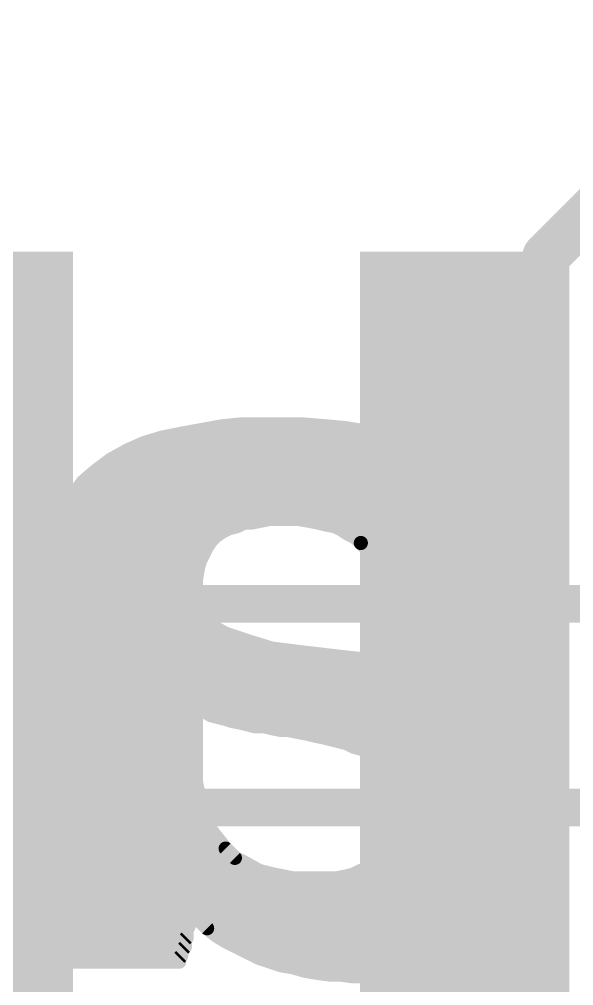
# Model space of a CAD drawing. Extents: x -1 to 106, y -18 to 72.
# Drawn here: x 42.12 to 45.11, y 53.47 to 58.68 of the extents above; entities that cross this region are included whole.
import ezdxf

# ---------------------------------------------------------------- set-up
doc = ezdxf.new("R2010")
doc.units = 0
for name, color, linetype in [('1', 12, 'CONTINUOUS'), ('16', 132, 'CONTINUOUS'), ('21', 41, 'CONTINUOUS'), ('22', 40, 'CONTINUOUS'), ('51', 53, 'CONTINUOUS')]:
    doc.layers.add(name, color=color, linetype=linetype)

# ---------------------------------------------------------------- blocks, each defined once
blk = doc.blocks.new('RECT')
blk.add_solid([(-0.5, -0.5), (0.5, -0.5), (-0.5, 0.5), (0.5, 0.5)])

msp = doc.modelspace()

# ---------------------------------------------------------------- linework, layer by layer
at = {"layer": '1', "const_width": 0.254}
msp.add_lwpolyline([(44.45, 55.3593), (44.45, 51.562)], dxfattribs=at)
at = {"layer": '1', "const_width": 0.127}
msp.add_lwpolyline([(44.5135, 55.3593, 1), (44.3865, 55.3593)], format="xyb", dxfattribs=at)
at = {"layer": '16', "const_width": 0.254}
for points in [[(44.958, 57.404), (46.99, 59.436)], [(44.958, 49.022), (44.958, 57.404)]]:
    msp.add_lwpolyline(points, dxfattribs=at)
at = {"layer": '16', "const_width": 0.127}
for points in [[(45.0215, 57.404, 1), (44.8945, 57.404)], [(44.9131, 57.4489, 1), (45.0029, 57.3591)]]:
    msp.add_lwpolyline(points, format="xyb", dxfattribs=at)
at = {"layer": '21', "const_width": 0.2032}
msp.add_lwpolyline([(69.79, 54.428), (11.49, 54.428)], dxfattribs=at)
at = {"layer": '22', "const_width": 0.0762}
for points in [[(43.099, 56.466), (42.989, 56.446)], [(43.0891, 56.4642), (43.9498, 56.4642)], [(43.209, 56.486), (43.099, 56.466)], [(43.309, 56.496), (43.209, 56.486)], [(43.649, 56.496), (43.309, 56.496)], [(43.769, 56.486), (43.649, 56.496)], [(43.879, 56.476), (43.769, 56.486)], [(43.999, 56.456), (43.879, 56.476)], [(42.889, 56.426), (42.789, 56.396)], [(42.989, 56.446), (42.889, 56.426)], [(44.109, 56.426), (43.999, 56.456)], [(44.219, 56.396), (44.109, 56.426)], [(42.789, 56.396), (42.699, 56.356)], [(42.771, 56.388), (44.235, 56.388)], [(44.319, 56.346), (44.219, 56.396)], [(42.609, 56.306), (42.529, 56.246)], [(42.699, 56.356), (42.609, 56.306)], [(42.6194, 56.3118), (44.3806, 56.3118)], [(44.409, 56.296), (44.319, 56.346)], [(44.499, 56.236), (44.409, 56.296)], [(42.529, 56.246), (42.459, 56.186)], [(42.5169, 56.2356), (44.4996, 56.2356)], [(44.589, 56.176), (44.499, 56.236)], [(42.459, 56.186), (42.399, 56.106)], [(42.4391, 56.1594), (44.6035, 56.1594)], [(44.659, 56.096), (44.589, 56.176)], [(42.399, 56.106), (42.349, 56.026)], [(42.3848, 56.0832), (44.6675, 56.0832)], [(44.719, 56.006), (44.659, 56.096)], [(42.349, 56.026), (42.319, 55.926)], [(42.3433, 56.007), (44.7183, 56.007)], [(44.769, 55.906), (44.719, 56.006)], [(43.249, 55.936), (43.289, 55.946)], [(43.289, 55.946), (43.329, 55.966)], [(43.329, 55.966), (43.369, 55.966)], [(43.369, 55.966), (43.419, 55.976)], [(43.419, 55.976), (43.469, 55.986)], [(43.469, 55.986), (43.619, 55.986)], [(43.619, 55.986), (43.679, 55.976)], [(43.679, 55.976), (43.729, 55.966)], [(43.729, 55.966), (43.769, 55.956)], [(43.769, 55.956), (43.819, 55.946)], [(43.819, 55.946), (43.859, 55.926)], [(42.319, 55.926), (42.289, 55.816)], [(42.3204, 55.9308), (43.2386, 55.9308)], [(43.149, 55.866), (43.179, 55.896)], [(43.179, 55.896), (43.209, 55.916)], [(43.209, 55.916), (43.249, 55.936)], [(43.8494, 55.9308), (44.7566, 55.9308)], [(43.859, 55.926), (43.889, 55.906)], [(43.889, 55.906), (43.929, 55.886)], [(44.809, 55.806), (44.769, 55.906)], [(42.2995, 55.8546), (43.1414, 55.8546)], [(43.109, 55.796), (43.129, 55.836)], [(43.129, 55.836), (43.149, 55.866)], [(43.929, 55.886), (43.959, 55.856)], [(43.959, 55.856), (43.989, 55.826)], [(43.9604, 55.8546), (44.7896, 55.8546)], [(42.289, 55.816), (42.289, 54.126)], [(43.089, 55.756), (43.109, 55.796)], [(43.989, 55.826), (44.009, 55.786)], [(44.009, 55.786), (44.029, 55.746)], [(44.839, 55.686), (44.809, 55.806)], [(42.289, 55.7784), (43.1002, 55.7784)], [(43.079, 55.716), (43.089, 55.756)], [(44.0128, 55.7784), (44.8159, 55.7784)], [(44.029, 55.746), (44.049, 55.706)], [(42.289, 55.7022), (43.0767, 55.7022)], [(43.069, 55.656), (43.079, 55.716)], [(44.049, 55.706), (44.059, 55.656)], [(44.0498, 55.7022), (44.8349, 55.7022)], [(44.859, 55.556), (44.839, 55.686)], [(43.069, 55.596), (43.069, 55.656)], [(44.059, 55.656), (44.079, 55.606)], [(42.289, 55.626), (43.069, 55.626)], [(43.079, 55.496), (43.069, 55.596)], [(44.071, 55.626), (44.8482, 55.626)], [(44.079, 55.606), (44.079, 55.556)], [(42.289, 55.5498), (43.0736, 55.5498)], [(44.079, 55.556), (44.859, 55.556)], [(42.289, 55.4736), (43.0958, 55.4736)], [(43.139, 55.416), (43.079, 55.496)], [(42.289, 55.3974), (43.1725, 55.3974)], [(43.229, 55.366), (43.139, 55.416)], [(42.289, 55.3212), (43.3646, 55.3212)], [(43.349, 55.326), (43.229, 55.366)], [(43.479, 55.286), (43.349, 55.326)], [(43.479, 55.286), (43.389, 54.866)], [(43.389, 54.866), (43.479, 55.286)], [(43.639, 55.266), (43.479, 55.286)], [(43.809, 55.246), (43.639, 55.266)], [(42.289, 55.245), (43.4702, 55.245)], [(43.4702, 55.245), (43.818, 55.245)], [(43.989, 55.226), (43.809, 55.246)], [(43.839, 54.786), (43.989, 55.226)], [(43.989, 55.226), (43.839, 54.786)], [(44.169, 55.196), (43.989, 55.226)], [(42.289, 55.1688), (43.4539, 55.1688)], [(43.4539, 55.1688), (43.9695, 55.1688)], [(43.9695, 55.1688), (44.2846, 55.1688)], [(44.339, 55.156), (44.169, 55.196)], [(44.499, 55.096), (44.339, 55.156)], [(42.289, 55.0926), (43.4376, 55.0926)], [(43.4376, 55.0926), (43.9435, 55.0926)], [(43.9435, 55.0926), (44.5043, 55.0926)], [(44.639, 55.006), (44.499, 55.096)], [(42.289, 55.0164), (43.4212, 55.0164)], [(43.4212, 55.0164), (43.9175, 55.0164)], [(43.9175, 55.0164), (44.6228, 55.0164)], [(44.769, 54.896), (44.639, 55.006)], [(43.069, 54.566), (43.069, 54.986)], [(43.069, 54.986), (43.089, 54.966)], [(43.089, 54.966), (43.119, 54.946)], [(42.289, 54.9402), (43.069, 54.9402)], [(43.119, 54.946), (43.149, 54.926)], [(43.1277, 54.9402), (43.4049, 54.9402)], [(43.149, 54.926), (43.189, 54.916)], [(43.189, 54.916), (43.229, 54.906)], [(43.229, 54.906), (43.259, 54.896)], [(43.4049, 54.9402), (43.8916, 54.9402)], [(43.8916, 54.9402), (44.7168, 54.9402)], [(42.289, 54.864), (43.069, 54.864)], [(43.259, 54.896), (43.309, 54.886)], [(43.309, 54.886), (43.349, 54.876)], [(43.349, 54.876), (43.389, 54.866)], [(43.389, 54.866), (43.439, 54.866)], [(43.439, 54.866), (43.479, 54.856)], [(43.447, 54.864), (43.8656, 54.864)], [(43.479, 54.856), (43.529, 54.846)], [(43.529, 54.846), (43.569, 54.846)], [(43.569, 54.846), (43.619, 54.836)], [(43.8656, 54.864), (44.7896, 54.864)], [(44.859, 54.756), (44.769, 54.896)], [(43.619, 54.836), (43.669, 54.826)], [(43.669, 54.826), (43.709, 54.816)], [(43.709, 54.816), (43.759, 54.806)], [(43.759, 54.806), (43.799, 54.796)], [(43.799, 54.796), (43.839, 54.786)], [(42.289, 54.7878), (43.069, 54.7878)], [(43.8318, 54.7878), (43.8396, 54.7878)], [(43.839, 54.786), (43.879, 54.776)], [(43.8396, 54.7878), (44.8386, 54.7878)], [(43.879, 54.776), (43.919, 54.756)], [(43.919, 54.756), (43.959, 54.746)], [(43.959, 54.746), (43.999, 54.726)], [(44.919, 54.586), (44.859, 54.756)], [(42.289, 54.7116), (43.069, 54.7116)], [(43.999, 54.726), (44.029, 54.706)], [(44.0206, 54.7116), (44.8747, 54.7116)], [(44.029, 54.706), (44.059, 54.676)], [(44.059, 54.676), (44.089, 54.646)], [(44.089, 54.646), (44.109, 54.616)], [(42.289, 54.6354), (43.069, 54.6354)], [(44.0961, 54.6354), (44.9016, 54.6354)], [(44.109, 54.616), (44.129, 54.586)], [(44.129, 54.586), (44.149, 54.546)], [(44.949, 54.366), (44.919, 54.586)], [(42.289, 54.5592), (43.0704, 54.5592)], [(43.079, 54.516), (43.069, 54.566)], [(44.1424, 54.5592), (44.9227, 54.5592)], [(44.149, 54.546), (44.159, 54.506)], [(42.289, 54.483), (43.0856, 54.483)], [(43.089, 54.466), (43.079, 54.516)], [(44.159, 54.506), (44.169, 54.456)], [(44.1636, 54.483), (44.933, 54.483)], [(43.099, 54.416), (43.089, 54.466)], [(44.169, 54.456), (44.169, 54.356)], [(42.289, 54.4068), (43.1036, 54.4068)], [(43.129, 54.356), (43.099, 54.416)], [(44.169, 54.4068), (44.9434, 54.4068)], [(42.289, 54.3306), (43.1392, 54.3306)], [(43.149, 54.306), (43.129, 54.356)], [(44.169, 54.356), (44.159, 54.306)], [(44.1639, 54.3306), (44.9458, 54.3306)], [(44.939, 54.256), (44.949, 54.366)], [(43.189, 54.256), (43.149, 54.306)], [(44.159, 54.306), (44.149, 54.266)], [(42.289, 54.2544), (43.1903, 54.2544)], [(43.229, 54.206), (43.189, 54.256)], [(44.129, 54.226), (44.109, 54.196)], [(44.149, 54.266), (44.129, 54.226)], [(44.1432, 54.2544), (44.9388, 54.2544)], [(44.929, 54.166), (44.939, 54.256)], [(42.289, 54.1782), (43.2568, 54.1782)], [(43.279, 54.156), (43.229, 54.206)], [(44.109, 54.196), (44.089, 54.166)], [(44.0971, 54.1782), (44.9304, 54.1782)], [(42.289, 54.126), (42.279, 54.076)], [(43.339, 54.126), (43.279, 54.156)], [(43.409, 54.086), (43.339, 54.126)], [(44.029, 54.116), (43.989, 54.096)], [(44.059, 54.136), (44.029, 54.116)], [(44.089, 54.166), (44.059, 54.136)], [(44.899, 54.066), (44.929, 54.166)], [(42.279, 54.076), (42.279, 53.946)], [(42.2842, 54.102), (43.381, 54.102)], [(43.489, 54.066), (43.409, 54.086)], [(43.589, 54.046), (43.489, 54.066)], [(43.919, 54.066), (43.879, 54.056)], [(43.959, 54.086), (43.919, 54.066)], [(43.989, 54.096), (43.959, 54.086)], [(44.001, 54.102), (44.9098, 54.102)], [(44.869, 53.986), (44.899, 54.066)], [(42.279, 54.0258), (44.8839, 54.0258)], [(43.829, 54.046), (43.589, 54.046)], [(43.879, 54.056), (43.829, 54.046)], [(44.829, 53.906), (44.869, 53.986)], [(42.279, 53.946), (42.269, 53.896)], [(42.279, 53.9496), (44.8508, 53.9496)], [(44.779, 53.846), (44.829, 53.906)], [(42.269, 53.856), (42.259, 53.816)], [(42.269, 53.896), (42.269, 53.856)], [(42.269, 53.8734), (44.8018, 53.8734)], [(43.029, 53.786), (43.029, 53.866)], [(43.029, 53.866), (43.079, 53.826)], [(42.259, 53.816), (42.249, 53.776)], [(43.079, 53.826), (43.129, 53.776)], [(44.729, 53.776), (44.779, 53.846)], [(42.249, 53.776), (42.239, 53.736)], [(42.2543, 53.7972), (43.029, 53.7972)], [(43.019, 53.766), (43.029, 53.786)], [(43.019, 53.726), (43.019, 53.766)], [(43.1078, 53.7972), (44.7441, 53.7972)], [(43.129, 53.776), (43.179, 53.736)], [(44.669, 53.726), (44.729, 53.776)], [(42.239, 53.706), (42.229, 53.676)], [(42.239, 53.736), (42.239, 53.706)], [(42.239, 53.721), (43.014, 53.721)], [(43.009, 53.716), (43.019, 53.726)], [(43.009, 53.676), (43.009, 53.716)], [(43.179, 53.736), (43.229, 53.706)], [(43.204, 53.721), (44.662, 53.721)], [(43.229, 53.706), (43.289, 53.676)], [(44.599, 53.676), (44.669, 53.726)], [(42.209, 53.646), (42.199, 53.616)], [(42.2086, 53.6448), (42.989, 53.6448)], [(42.229, 53.676), (42.209, 53.646)], [(42.989, 53.646), (42.999, 53.666)], [(42.989, 53.626), (42.989, 53.646)], [(42.999, 53.666), (43.009, 53.676)], [(43.289, 53.676), (43.349, 53.646)], [(43.349, 53.646), (43.409, 53.616)], [(43.3514, 53.6448), (44.5444, 53.6448)], [(44.529, 53.636), (44.599, 53.676)], [(42.199, 53.616), (42.189, 53.596)], [(42.189, 53.596), (42.979, 53.596)], [(42.979, 53.616), (42.989, 53.626)], [(42.979, 53.596), (42.979, 53.616)], [(43.409, 53.616), (43.469, 53.596)], [(43.469, 53.596), (43.529, 53.576)], [(44.359, 53.566), (44.449, 53.596)], [(44.449, 53.596), (44.529, 53.636)], [(43.529, 53.576), (43.589, 53.566)], [(43.5734, 53.5686), (44.3668, 53.5686)], [(43.589, 53.566), (43.659, 53.546)], [(43.659, 53.546), (43.719, 53.536)], [(44.179, 53.526), (44.269, 53.546)], [(44.269, 53.546), (44.359, 53.566)], [(43.719, 53.536), (43.789, 53.526)], [(43.789, 53.526), (43.849, 53.526)], [(43.849, 53.526), (43.919, 53.516)], [(43.919, 53.516), (44.079, 53.516)], [(44.079, 53.516), (44.179, 53.526)]]:
    msp.add_lwpolyline(points, dxfattribs=at)
at = {"layer": '22', "const_width": 0.0381}
for points in [[(43.0891, 56.4833, 1), (43.0891, 56.4452)], [(43.0956, 56.4847, 1), (43.1024, 56.4473)], [(43.1024, 56.4473, 1), (43.0956, 56.4847)], [(43.2071, 56.505, 1), (43.2109, 56.467)], [(43.2124, 56.4673, 1), (43.2056, 56.5047)], [(43.309, 56.5151, 1), (43.309, 56.477)], [(43.3109, 56.477, 1), (43.3071, 56.515)], [(43.6506, 56.515, 1), (43.6474, 56.477)], [(43.649, 56.477, 1), (43.649, 56.5151)], [(43.7707, 56.505, 1), (43.7673, 56.467)], [(43.7674, 56.467, 1), (43.7706, 56.505)], [(43.8821, 56.4948, 1), (43.8759, 56.4572)], [(43.8773, 56.457, 1), (43.8807, 56.495)], [(43.9498, 56.4452, 1), (43.9498, 56.4833)], [(42.8853, 56.4447, 1), (42.8927, 56.4073)], [(42.8945, 56.4078, 1), (42.8835, 56.4442)], [(42.9856, 56.4647, 1), (42.9924, 56.4273)], [(42.9927, 56.4273, 1), (42.9853, 56.4647)], [(44.004, 56.4744, 1), (43.994, 56.4376)], [(43.9959, 56.4372, 1), (44.0021, 56.4748)], [(44.114, 56.4444, 1), (44.104, 56.4076)], [(44.104, 56.4076, 1), (44.114, 56.4444)], [(42.771, 56.4071, 1), (42.771, 56.369)], [(42.7835, 56.4142, 1), (42.7945, 56.3778)], [(42.7967, 56.3786, 1), (42.7813, 56.4134)], [(44.2275, 56.413, 1), (44.2105, 56.379)], [(44.214, 56.3776, 1), (44.224, 56.4144)], [(44.235, 56.369, 1), (44.235, 56.4071)], [(42.6204, 56.2908, 1), (42.5976, 56.3212)], [(42.6194, 56.3309, 1), (42.6194, 56.2928)], [(42.6913, 56.3734, 1), (42.7067, 56.3386)], [(42.7083, 56.3393, 1), (42.6897, 56.3727)], [(44.3283, 56.3627, 1), (44.3097, 56.3293)], [(44.3105, 56.329, 1), (44.3275, 56.363)], [(44.3806, 56.2928, 1), (44.3806, 56.3309)], [(42.5997, 56.3227, 1), (42.6183, 56.2893)], [(44.4196, 56.3119, 1), (44.3984, 56.2801)], [(44.3997, 56.2793, 1), (44.4183, 56.3127)], [(42.5169, 56.2547, 1), (42.5169, 56.2166)], [(42.5176, 56.2612, 1), (42.5404, 56.2308)], [(42.5414, 56.2315, 1), (42.5166, 56.2605)], [(44.5096, 56.2519, 1), (44.4884, 56.2201)], [(44.4884, 56.2201, 1), (44.5096, 56.2519)], [(44.4996, 56.2166, 1), (44.4996, 56.2547)], [(42.4391, 56.1785, 1), (42.4391, 56.1404)], [(42.4466, 56.2005, 1), (42.4714, 56.1715)], [(42.4742, 56.1746, 1), (42.4438, 56.1974)], [(44.6033, 56.1885, 1), (44.5747, 56.1635)], [(44.5784, 56.1601, 1), (44.5996, 56.1919)], [(44.6035, 56.1404, 1), (44.6035, 56.1785)], [(42.3838, 56.1174, 1), (42.4142, 56.0946)], [(42.4152, 56.0959, 1), (42.3828, 56.1161)], [(42.3848, 56.1023, 1), (42.3848, 56.0642)], [(44.6749, 56.1066, 1), (44.6431, 56.0854)], [(44.6447, 56.0835, 1), (44.6733, 56.1085)], [(44.6675, 56.0642, 1), (44.6675, 56.1023)], [(42.3433, 56.0261, 1), (42.3433, 55.988)], [(42.3328, 56.0361, 1), (42.3652, 56.0159)], [(42.3672, 56.0205, 1), (42.3308, 56.0315)], [(44.736, 56.0145, 1), (44.702, 55.9975)], [(44.7031, 55.9954, 1), (44.7349, 56.0166)], [(44.7183, 55.988, 1), (44.7183, 56.0261)], [(43.2805, 55.963, 1), (43.2975, 55.929)], [(43.2936, 55.9275, 1), (43.2844, 55.9645)], [(43.329, 55.9851, 1), (43.329, 55.947)], [(43.3375, 55.949, 1), (43.3205, 55.983)], [(43.3653, 55.9847, 1), (43.3727, 55.9473)], [(43.369, 55.947, 1), (43.369, 55.9851)], [(43.4153, 55.9947, 1), (43.4227, 55.9573)], [(43.4227, 55.9573, 1), (43.4153, 55.9947)], [(43.469, 56.0051, 1), (43.469, 55.967)], [(43.4727, 55.9673, 1), (43.4653, 56.0047)], [(43.6221, 56.0048, 1), (43.6159, 55.9672)], [(43.619, 55.967, 1), (43.619, 56.0051)], [(43.6827, 55.9947, 1), (43.6753, 55.9573)], [(43.6759, 55.9572, 1), (43.6821, 55.9948)], [(43.7336, 55.9845, 1), (43.7244, 55.9475)], [(43.7253, 55.9473, 1), (43.7327, 55.9847)], [(43.7727, 55.9747, 1), (43.7653, 55.9373)], [(43.7644, 55.9375, 1), (43.7736, 55.9745)], [(43.8275, 55.963, 1), (43.8105, 55.929)], [(43.8153, 55.9273, 1), (43.8227, 55.9647)], [(42.3008, 55.9315, 1), (42.3372, 55.9205)], [(42.3374, 55.921, 1), (42.3006, 55.931)], [(42.3204, 55.9499, 1), (42.3204, 55.9118)], [(43.1684, 55.9119, 1), (43.1896, 55.8801)], [(43.1925, 55.8825, 1), (43.1655, 55.9095)], [(43.2005, 55.933, 1), (43.2175, 55.899)], [(43.2196, 55.9001, 1), (43.1984, 55.9319)], [(43.2444, 55.9545, 1), (43.2536, 55.9175)], [(43.2386, 55.9118, 1), (43.2386, 55.9499)], [(43.2575, 55.919, 1), (43.2405, 55.953)], [(43.8494, 55.9499, 1), (43.8494, 55.9118)], [(43.8696, 55.9419, 1), (43.8484, 55.9101)], [(43.8505, 55.909, 1), (43.8675, 55.943)], [(43.8975, 55.923, 1), (43.8805, 55.889)], [(43.8784, 55.8901, 1), (43.8996, 55.9219)], [(44.7867, 55.9131, 1), (44.7513, 55.8989)], [(44.752, 55.8975, 1), (44.786, 55.9145)], [(44.7566, 55.9118, 1), (44.7566, 55.9499)], [(42.2995, 55.8737, 1), (42.2995, 55.8356)], [(43.146, 55.8275, 1), (43.112, 55.8445)], [(43.1355, 55.8795, 1), (43.1625, 55.8525)], [(43.1649, 55.8554, 1), (43.1331, 55.8766)], [(43.1414, 55.8356, 1), (43.1414, 55.8737)], [(43.9425, 55.8995, 1), (43.9155, 55.8725)], [(43.9205, 55.869, 1), (43.9375, 55.903)], [(43.9725, 55.8695, 1), (43.9455, 55.8425)], [(43.9604, 55.8737, 1), (43.9604, 55.8356)], [(43.9455, 55.8425, 1), (43.9725, 55.8695)], [(44.7896, 55.8356, 1), (44.7896, 55.8737)], [(42.2706, 55.821, 1), (42.3074, 55.811)], [(42.3081, 55.816, 1), (42.27, 55.816)], [(43.092, 55.8045, 1), (43.126, 55.7875)], [(43.126, 55.7875, 1), (43.092, 55.8045)], [(43.1131, 55.8466, 1), (43.1449, 55.8254)], [(44.006, 55.8345, 1), (43.972, 55.8175)], [(43.9755, 55.8125, 1), (44.0025, 55.8395)], [(44.026, 55.7945, 1), (43.992, 55.7775)], [(44.8275, 55.8106, 1), (44.7905, 55.8014)], [(44.7913, 55.7989, 1), (44.8267, 55.8131)], [(42.289, 55.7975, 1), (42.289, 55.7594)], [(43.072, 55.7645, 1), (43.106, 55.7475)], [(43.1075, 55.7514, 1), (43.0705, 55.7606)], [(43.1002, 55.7594, 1), (43.1002, 55.7975)], [(43.992, 55.7775, 1), (44.026, 55.7945)], [(44.0128, 55.7975, 1), (44.0128, 55.7594)], [(44.046, 55.7545, 1), (44.012, 55.7375)], [(44.012, 55.7375, 1), (44.046, 55.7545)], [(44.8159, 55.7594, 1), (44.8159, 55.7975)], [(42.289, 55.7213, 1), (42.289, 55.6832)], [(43.0605, 55.7206, 1), (43.0975, 55.7114)], [(43.0978, 55.7129, 1), (43.0602, 55.7191)], [(43.0767, 55.6832, 1), (43.0767, 55.7213)], [(44.0677, 55.7097, 1), (44.0303, 55.7023)], [(44.0498, 55.7213, 1), (44.0498, 55.6832)], [(44.032, 55.6975, 1), (44.066, 55.7145)], [(44.8578, 55.6889, 1), (44.8202, 55.6831)], [(44.8349, 55.6832, 1), (44.8349, 55.7213)], [(43.0881, 55.656, 1), (43.05, 55.656)], [(43.0502, 55.6591, 1), (43.0878, 55.6529)], [(44.0767, 55.6631, 1), (44.0413, 55.6489)], [(44.0403, 55.6523, 1), (44.0777, 55.6597)], [(44.8205, 55.6814, 1), (44.8575, 55.6906)], [(42.289, 55.6451, 1), (42.289, 55.607)], [(43.088, 55.5979, 1), (43.05, 55.5941)], [(43.05, 55.596, 1), (43.0881, 55.596)], [(43.069, 55.607, 1), (43.069, 55.6451)], [(44.071, 55.6451, 1), (44.071, 55.607)], [(44.0981, 55.606, 1), (44.06, 55.606)], [(44.0613, 55.5989, 1), (44.0967, 55.6131)], [(44.8482, 55.607, 1), (44.8482, 55.6451)], [(42.289, 55.5689, 1), (42.289, 55.5308)], [(43.0736, 55.5308, 1), (43.0736, 55.5689)], [(44.079, 55.5751, 1), (44.079, 55.537)], [(44.06, 55.556, 1), (44.0981, 55.556)], [(44.8402, 55.5531, 1), (44.8778, 55.5589)], [(44.859, 55.537, 1), (44.859, 55.5751)], [(42.289, 55.4927, 1), (42.289, 55.4546)], [(43.0942, 55.5074, 1), (43.0638, 55.4846)], [(43.06, 55.4941, 1), (43.098, 55.4979)], [(43.0958, 55.4546, 1), (43.0958, 55.4927)], [(42.289, 55.4165, 1), (42.289, 55.3784)], [(43.1483, 55.4327, 1), (43.1297, 55.3993)], [(43.1238, 55.4046, 1), (43.1542, 55.4274)], [(43.1725, 55.3784, 1), (43.1725, 55.4165)], [(42.289, 55.3403, 1), (42.289, 55.3022)], [(43.235, 55.3841, 1), (43.223, 55.3479)], [(43.2197, 55.3493, 1), (43.2383, 55.3827)], [(43.3546, 55.3442, 1), (43.3434, 55.3078)], [(43.343, 55.3079, 1), (43.355, 55.3441)], [(43.3646, 55.3022, 1), (43.3646, 55.3403)], [(43.4814, 55.3049, 1), (43.4766, 55.2671)], [(43.4976, 55.282, 1), (43.4604, 55.29)], [(43.4976, 55.282, 1), (43.4604, 55.29)], [(43.4734, 55.2678, 1), (43.4846, 55.3042)], [(43.6412, 55.2849, 1), (43.6368, 55.2471)], [(43.6366, 55.2471, 1), (43.6414, 55.2849)], [(42.289, 55.2641, 1), (42.289, 55.226)], [(43.4702, 55.2641, 1), (43.4702, 55.226)], [(43.4702, 55.226, 1), (43.4702, 55.2641)], [(43.8111, 55.2649, 1), (43.8069, 55.2271)], [(43.8068, 55.2271, 1), (43.8112, 55.2649)], [(43.818, 55.226, 1), (43.818, 55.2641)], [(43.9921, 55.2448, 1), (43.9859, 55.2072)], [(44.007, 55.2199, 1), (43.971, 55.2321)], [(44.007, 55.2199, 1), (43.971, 55.2321)], [(43.9869, 55.2071, 1), (43.9911, 55.2449)], [(42.289, 55.1879, 1), (42.289, 55.1498)], [(43.4539, 55.1879, 1), (43.4539, 55.1498)], [(43.4539, 55.1498, 1), (43.4539, 55.1879)], [(43.9695, 55.1879, 1), (43.9695, 55.1498)], [(43.9695, 55.1498, 1), (43.9695, 55.1879)], [(44.1734, 55.2145, 1), (44.1646, 55.1775)], [(44.1659, 55.1772, 1), (44.1721, 55.2148)], [(44.2846, 55.1498, 1), (44.2846, 55.1879)], [(44.3457, 55.1738, 1), (44.3323, 55.1382)], [(44.3346, 55.1375, 1), (44.3434, 55.1745)], [(42.289, 55.1117, 1), (42.289, 55.0736)], [(43.4376, 55.1117, 1), (43.4376, 55.0736)], [(43.4376, 55.0736, 1), (43.4376, 55.1117)], [(43.9435, 55.1117, 1), (43.9435, 55.0736)], [(43.9435, 55.0736, 1), (43.9435, 55.1117)], [(44.5093, 55.112, 1), (44.4887, 55.08)], [(44.4923, 55.0782, 1), (44.5057, 55.1138)], [(44.5043, 55.0736, 1), (44.5043, 55.1117)], [(42.289, 55.0355, 1), (42.289, 54.9974)], [(43.4212, 55.0355, 1), (43.4212, 54.9974)], [(43.4212, 54.9974, 1), (43.4212, 55.0355)], [(43.9175, 55.0355, 1), (43.9175, 54.9974)], [(43.9175, 54.9974, 1), (43.9175, 55.0355)], [(44.6513, 55.0205, 1), (44.6267, 54.9915)], [(44.6228, 54.9974, 1), (44.6228, 55.0355)], [(44.6287, 54.99, 1), (44.6493, 55.022)], [(43.0881, 54.986, 1), (43.05, 54.986)], [(43.0825, 54.9995, 1), (43.0555, 54.9725)], [(43.0996, 54.9819, 1), (43.0784, 54.9501)], [(43.0755, 54.9525, 1), (43.1025, 54.9795)], [(42.289, 54.9593, 1), (42.289, 54.9212)], [(43.069, 54.9212, 1), (43.069, 54.9593)], [(43.1296, 54.9619, 1), (43.1084, 54.9301)], [(43.1084, 54.9301, 1), (43.1296, 54.9619)], [(43.1277, 54.9593, 1), (43.1277, 54.9212)], [(43.1536, 54.9445, 1), (43.1444, 54.9075)], [(43.1384, 54.9101, 1), (43.1596, 54.9419)], [(43.1936, 54.9345, 1), (43.1844, 54.8975)], [(43.1844, 54.8975, 1), (43.1936, 54.9345)], [(43.235, 54.9241, 1), (43.223, 54.8879)], [(43.2244, 54.8875, 1), (43.2336, 54.9245)], [(43.4049, 54.9593, 1), (43.4049, 54.9212)], [(43.4049, 54.9212, 1), (43.4049, 54.9593)], [(43.8916, 54.9593, 1), (43.8916, 54.9212)], [(43.8916, 54.9212, 1), (43.8916, 54.9593)], [(44.7168, 54.9212, 1), (44.7168, 54.9593)], [(42.289, 54.8831, 1), (42.289, 54.845)], [(43.069, 54.845, 1), (43.069, 54.8831)], [(43.2627, 54.9147, 1), (43.2553, 54.8773)], [(43.253, 54.8779, 1), (43.265, 54.9141)], [(43.3136, 54.9045, 1), (43.3044, 54.8675)], [(43.3053, 54.8673, 1), (43.3127, 54.9047)], [(43.3536, 54.8945, 1), (43.3444, 54.8575)], [(43.3444, 54.8575, 1), (43.3536, 54.8945)], [(43.389, 54.885, 1), (43.389, 54.8469)], [(43.3704, 54.87, 1), (43.4076, 54.862)], [(43.3704, 54.87, 1), (43.4076, 54.862)], [(43.3844, 54.8475, 1), (43.3936, 54.8845)], [(43.4436, 54.8845, 1), (43.4344, 54.8475)], [(43.447, 54.8831, 1), (43.447, 54.845)], [(43.439, 54.8469, 1), (43.439, 54.885)], [(43.4827, 54.8747, 1), (43.4753, 54.8373)], [(43.4744, 54.8375, 1), (43.4836, 54.8745)], [(43.529, 54.8651, 1), (43.529, 54.827)], [(43.5253, 54.8273, 1), (43.5327, 54.8647)], [(43.5727, 54.8647, 1), (43.5653, 54.8273)], [(43.569, 54.827, 1), (43.569, 54.8651)], [(43.8656, 54.8831, 1), (43.8656, 54.845)], [(43.8656, 54.845, 1), (43.8656, 54.8831)], [(44.785, 54.9063, 1), (44.753, 54.8857)], [(44.7567, 54.8815, 1), (44.7813, 54.9105)], [(44.7896, 54.845, 1), (44.7896, 54.8831)], [(43.6227, 54.8547, 1), (43.6153, 54.8173)], [(43.6153, 54.8173, 1), (43.6227, 54.8547)], [(43.6736, 54.8445, 1), (43.6644, 54.8075)], [(43.6653, 54.8073, 1), (43.6727, 54.8447)], [(43.7127, 54.8347, 1), (43.7053, 54.7973)], [(43.7044, 54.7975, 1), (43.7136, 54.8345)], [(43.7636, 54.8245, 1), (43.7544, 54.7875)], [(43.7553, 54.7873, 1), (43.7627, 54.8247)], [(43.8036, 54.8145, 1), (43.7944, 54.7775)], [(43.7944, 54.7775, 1), (43.8036, 54.8145)], [(42.289, 54.8069, 1), (42.289, 54.7688)], [(43.069, 54.7688, 1), (43.069, 54.8069)], [(43.8318, 54.8069, 1), (43.8318, 54.7688)], [(43.8436, 54.8045, 1), (43.8344, 54.7675)], [(43.821, 54.7921, 1), (43.857, 54.7799)], [(43.821, 54.7921, 1), (43.857, 54.7799)], [(43.8396, 54.8069, 1), (43.8396, 54.7688)], [(43.8344, 54.7675, 1), (43.8436, 54.8045)], [(43.8396, 54.7688, 1), (43.8396, 54.8069)], [(43.8875, 54.793, 1), (43.8705, 54.759)], [(43.8744, 54.7575, 1), (43.8836, 54.7945)], [(43.9236, 54.7745, 1), (43.9144, 54.7375)], [(43.9105, 54.739, 1), (43.9275, 54.773)], [(43.9675, 54.763, 1), (43.9505, 54.729)], [(43.9544, 54.7275, 1), (43.9636, 54.7645)], [(44.8386, 54.7688, 1), (44.8386, 54.8069)], [(44.877, 54.7623, 1), (44.841, 54.7497)], [(44.843, 54.7457, 1), (44.875, 54.7663)], [(42.289, 54.7307, 1), (42.289, 54.6926)], [(43.069, 54.6926, 1), (43.069, 54.7307)], [(44.0096, 54.7419, 1), (43.9884, 54.7101)], [(43.9905, 54.709, 1), (44.0075, 54.743)], [(44.0206, 54.7307, 1), (44.0206, 54.6926)], [(44.0425, 54.7195, 1), (44.0155, 54.6925)], [(44.0184, 54.6901, 1), (44.0396, 54.7219)], [(44.8747, 54.6926, 1), (44.8747, 54.7307)], [(44.0725, 54.6895, 1), (44.0455, 54.6625)], [(44.0455, 54.6625, 1), (44.0725, 54.6895)], [(44.1049, 54.6566, 1), (44.0731, 54.6354)], [(44.0755, 54.6325, 1), (44.1025, 54.6595)], [(42.289, 54.6545, 1), (42.289, 54.6164)], [(43.069, 54.6164, 1), (43.069, 54.6545)], [(44.0961, 54.6545, 1), (44.0961, 54.6164)], [(44.1249, 54.6266, 1), (44.0931, 54.6054)], [(44.0931, 54.6054, 1), (44.1249, 54.6266)], [(44.146, 54.5945, 1), (44.112, 54.5775)], [(44.9379, 54.5886, 1), (44.9001, 54.5834)], [(44.9016, 54.6164, 1), (44.9016, 54.6545)], [(42.289, 54.5783, 1), (42.289, 54.5402)], [(43.0877, 54.5697, 1), (43.0503, 54.5623)], [(43.05, 54.566, 1), (43.0881, 54.566)], [(43.0704, 54.5402, 1), (43.0704, 54.5783)], [(44.1131, 54.5754, 1), (44.1449, 54.5966)], [(44.1424, 54.5783, 1), (44.1424, 54.5402)], [(44.1675, 54.5506, 1), (44.1305, 54.5414)], [(44.132, 54.5375, 1), (44.166, 54.5545)], [(44.901, 54.5797, 1), (44.937, 54.5923)], [(44.9227, 54.5402, 1), (44.9227, 54.5783)], [(42.289, 54.5021, 1), (42.289, 54.464)], [(43.0977, 54.5197, 1), (43.0603, 54.5123)], [(43.0603, 54.5123, 1), (43.0977, 54.5197)], [(43.0856, 54.464, 1), (43.0856, 54.5021)], [(44.1777, 54.5097, 1), (44.1403, 54.5023)], [(44.1405, 54.5014, 1), (44.1775, 54.5106)], [(44.1636, 54.5021, 1), (44.1636, 54.464)], [(44.933, 54.464, 1), (44.933, 54.5021)], [(43.1077, 54.4697, 1), (43.0703, 54.4623)], [(43.0703, 54.4623, 1), (43.1077, 54.4697)], [(44.1881, 54.456, 1), (44.15, 54.456)], [(44.1503, 54.4523, 1), (44.1877, 54.4597)], [(42.289, 54.4259, 1), (42.289, 54.3878)], [(43.116, 54.4245, 1), (43.082, 54.4075)], [(43.0803, 54.4123, 1), (43.1177, 54.4197)], [(43.1036, 54.3878, 1), (43.1036, 54.4259)], [(44.169, 54.4259, 1), (44.169, 54.3878)], [(44.9434, 54.3878, 1), (44.9434, 54.4259)], [(42.289, 54.3497, 1), (42.289, 54.3116)], [(43.1467, 54.3631, 1), (43.1113, 54.3489)], [(43.112, 54.3475, 1), (43.146, 54.3645)], [(43.1392, 54.3116, 1), (43.1392, 54.3497)], [(44.1639, 54.3497, 1), (44.1639, 54.3116)], [(44.15, 54.356, 1), (44.1881, 54.356)], [(44.1877, 54.3523, 1), (44.1503, 54.3597)], [(44.968, 54.3643, 1), (44.93, 54.3677)], [(44.9301, 54.3634, 1), (44.9679, 54.3686)], [(44.9458, 54.3116, 1), (44.9458, 54.3497)], [(43.1639, 54.3179, 1), (43.1341, 54.2941)], [(43.1313, 54.2989, 1), (43.1667, 54.3131)], [(44.1403, 54.3097, 1), (44.1777, 54.3023)], [(44.1775, 54.3014, 1), (44.1405, 54.3106)], [(42.289, 54.2735, 1), (42.289, 54.2354)], [(43.2039, 54.2679, 1), (43.1741, 54.2441)], [(43.1741, 54.2441, 1), (43.2039, 54.2679)], [(43.1903, 54.2354, 1), (43.1903, 54.2735)], [(44.1449, 54.2154, 1), (44.1131, 54.2366)], [(44.1432, 54.2735, 1), (44.1432, 54.2354)], [(44.1305, 54.2706, 1), (44.1675, 54.2614)], [(44.166, 54.2575, 1), (44.132, 54.2745)], [(44.92, 54.2577, 1), (44.958, 54.2543)], [(44.9579, 54.2539, 1), (44.9201, 54.2581)], [(44.9388, 54.2354, 1), (44.9388, 54.2735)], [(42.289, 54.1973, 1), (42.289, 54.1592)], [(43.2425, 54.2195, 1), (43.2155, 54.1925)], [(43.2141, 54.1941, 1), (43.2439, 54.2179)], [(43.2568, 54.1592, 1), (43.2568, 54.1973)], [(44.0971, 54.1973, 1), (44.0971, 54.1592)], [(44.0931, 54.2066, 1), (44.1249, 54.1854)], [(44.1249, 54.1854, 1), (44.0931, 54.2066)], [(44.112, 54.2345, 1), (44.146, 54.2175)], [(44.9304, 54.1592, 1), (44.9304, 54.1973)], [(42.3077, 54.1223, 1), (42.2703, 54.1297)], [(43.2875, 54.173, 1), (43.2705, 54.139)], [(43.2655, 54.1425, 1), (43.2925, 54.1695)], [(43.3485, 54.1425, 1), (43.3295, 54.1095)], [(43.3305, 54.109, 1), (43.3475, 54.143)], [(44.0375, 54.099, 1), (44.0205, 54.133)], [(44.0455, 54.1495, 1), (44.0725, 54.1225)], [(44.0696, 54.1201, 1), (44.0484, 54.1519)], [(44.0731, 54.1766, 1), (44.1049, 54.1554)], [(44.1025, 54.1525, 1), (44.0755, 54.1795)], [(44.9101, 54.1681, 1), (44.9479, 54.1639)], [(44.9472, 54.1605, 1), (44.9108, 54.1715)], [(42.2981, 54.076, 1), (42.26, 54.076)], [(42.2842, 54.1211, 1), (42.2842, 54.083)], [(42.27, 54.126, 1), (42.3081, 54.126)], [(43.381, 54.083, 1), (43.381, 54.1211)], [(43.4136, 54.1045, 1), (43.4044, 54.0675)], [(43.3995, 54.0695, 1), (43.4185, 54.1025)], [(43.4927, 54.0847, 1), (43.4853, 54.0473)], [(43.4844, 54.0475, 1), (43.4936, 54.0845)], [(43.9105, 54.083, 1), (43.9275, 54.049)], [(43.9236, 54.0475, 1), (43.9144, 54.0845)], [(43.953, 54.1041, 1), (43.965, 54.0679)], [(43.9675, 54.069, 1), (43.9505, 54.103)], [(43.9805, 54.113, 1), (43.9975, 54.079)], [(44.001, 54.1211, 1), (44.001, 54.083)], [(43.995, 54.0779, 1), (43.983, 54.1141)], [(44.0184, 54.1319, 1), (44.0396, 54.1001)], [(44.9168, 54.0593, 1), (44.8812, 54.0727)], [(44.9098, 54.083, 1), (44.9098, 54.1211)], [(42.2603, 54.0797, 1), (42.2977, 54.0723)], [(42.279, 54.0449, 1), (42.279, 54.0068)], [(43.589, 54.065, 1), (43.589, 54.0269)], [(43.5853, 54.0273, 1), (43.5927, 54.0647)], [(43.8253, 54.0647, 1), (43.8327, 54.0273)], [(43.829, 54.0269, 1), (43.829, 54.065)], [(43.8744, 54.0745, 1), (43.8836, 54.0375)], [(43.8827, 54.0373, 1), (43.8753, 54.0747)], [(44.8808, 54.0715, 1), (44.9172, 54.0605)], [(44.8839, 54.0068, 1), (44.8839, 54.0449)], [(44.8512, 53.9927, 1), (44.8868, 53.9793)], [(44.886, 53.9775, 1), (44.852, 53.9945)], [(42.279, 53.9687, 1), (42.279, 53.9306)], [(42.26, 53.946, 1), (42.2981, 53.946)], [(42.2977, 53.9423, 1), (42.2603, 53.9497)], [(44.8436, 53.8938, 1), (44.8144, 53.9182)], [(44.8508, 53.9306, 1), (44.8508, 53.9687)], [(42.2881, 53.896, 1), (42.25, 53.896)], [(42.2503, 53.8997, 1), (42.2877, 53.8923)], [(42.269, 53.8925, 1), (42.269, 53.8544)], [(42.2875, 53.8514, 1), (42.2505, 53.8606)], [(43.0481, 53.866, 1), (43.01, 53.866)], [(43.0409, 53.8809, 1), (43.0171, 53.8511)], [(44.8018, 53.8544, 1), (44.8018, 53.8925)], [(44.812, 53.9145, 1), (44.846, 53.8975)], [(42.2405, 53.8206, 1), (42.2775, 53.8114)], [(42.2775, 53.8114, 1), (42.2405, 53.8206)], [(42.25, 53.856, 1), (42.2881, 53.856)], [(43.0925, 53.8395, 1), (43.0655, 53.8125)], [(43.0671, 53.8111, 1), (43.0909, 53.8409)], [(44.7644, 53.8582, 1), (44.7936, 53.8338)], [(44.7945, 53.8349, 1), (44.7635, 53.8571)], [(42.2305, 53.7806, 1), (42.2675, 53.7714)], [(42.2675, 53.7714, 1), (42.2305, 53.7806)], [(42.2543, 53.8163, 1), (42.2543, 53.7782)], [(43.0381, 53.766, 1), (43, 53.766)], [(43.002, 53.7745, 1), (43.036, 53.7575)], [(43.01, 53.786, 1), (43.0481, 53.786)], [(43.046, 53.7775, 1), (43.012, 53.7945)], [(43.029, 53.7782, 1), (43.029, 53.8163)], [(43.1078, 53.8163, 1), (43.1078, 53.7782)], [(43.1409, 53.7909, 1), (43.1171, 53.7611)], [(43.1155, 53.7625, 1), (43.1425, 53.7895)], [(44.7135, 53.7871, 1), (44.7445, 53.7649)], [(44.7412, 53.7614, 1), (44.7168, 53.7906)], [(44.7441, 53.7782, 1), (44.7441, 53.8163)], [(42.2581, 53.736, 1), (42.22, 53.736)], [(42.2205, 53.7406, 1), (42.2575, 53.7314)], [(42.239, 53.7401, 1), (42.239, 53.702)], [(42.2571, 53.7, 1), (42.2209, 53.712)], [(42.9955, 53.7295, 1), (43.0225, 53.7025)], [(43.0281, 53.716, 1), (42.99, 53.716)], [(43, 53.726, 1), (43.0381, 53.726)], [(43.0325, 53.7125, 1), (43.0055, 53.7395)], [(43.014, 53.702, 1), (43.014, 53.7401)], [(43.1888, 53.7523, 1), (43.1692, 53.7197)], [(43.1671, 53.7211, 1), (43.1909, 53.7509)], [(43.204, 53.7401, 1), (43.204, 53.702)], [(43.2375, 53.723, 1), (43.2205, 53.689)], [(43.2192, 53.6897, 1), (43.2388, 53.7223)], [(44.6568, 53.7406, 1), (44.6812, 53.7114)], [(44.6801, 53.7105, 1), (44.6579, 53.7415)], [(44.662, 53.702, 1), (44.662, 53.7401)], [(42.2086, 53.6639, 1), (42.2086, 53.6258)], [(42.2271, 53.64, 1), (42.1909, 53.652)], [(42.2109, 53.682, 1), (42.2471, 53.67)], [(42.2449, 53.6654, 1), (42.2131, 53.6866)], [(42.22, 53.706, 1), (42.2581, 53.706)], [(43.0081, 53.646, 1), (42.97, 53.646)], [(42.9855, 53.6795, 1), (43.0125, 53.6525)], [(43.016, 53.6575, 1), (42.982, 53.6745)], [(42.989, 53.6258, 1), (42.989, 53.6639)], [(42.99, 53.676, 1), (43.0281, 53.676)], [(43.0225, 53.6625, 1), (42.9955, 53.6895)], [(43.2975, 53.693, 1), (43.2805, 53.659)], [(43.2805, 53.659, 1), (43.2975, 53.693)], [(43.3575, 53.663, 1), (43.3405, 53.629)], [(43.3514, 53.6639, 1), (43.3514, 53.6258)], [(44.5444, 53.6258, 1), (44.5444, 53.6639)], [(44.5879, 53.6915, 1), (44.6101, 53.6605)], [(44.6085, 53.6595, 1), (44.5895, 53.6925)], [(42.189, 53.6151, 1), (42.189, 53.577)], [(42.1809, 53.622, 1), (42.2171, 53.61)], [(42.216, 53.6075, 1), (42.182, 53.6245)], [(42.1931, 53.6566, 1), (42.2249, 53.6354)], [(42.998, 53.616, 1), (42.9599, 53.616)], [(42.9655, 53.6295, 1), (42.9925, 53.6025)], [(42.972, 53.6545, 1), (43.006, 53.6375)], [(42.97, 53.626, 1), (43.0081, 53.626)], [(43.0025, 53.6125, 1), (42.9755, 53.6395)], [(42.979, 53.577, 1), (42.979, 53.6151)], [(43.3405, 53.629, 1), (43.3575, 53.663)], [(43.415, 53.6341, 1), (43.403, 53.5979)], [(43.4005, 53.599, 1), (43.4175, 53.633)], [(43.475, 53.6141, 1), (43.463, 53.5779)], [(43.463, 53.5779, 1), (43.475, 53.6141)], [(44.4405, 53.613, 1), (44.4575, 53.579)], [(44.455, 53.5779, 1), (44.443, 53.6141)], [(44.5195, 53.6525, 1), (44.5385, 53.6195)], [(44.5375, 53.619, 1), (44.5205, 53.653)], [(42.172, 53.6045, 1), (42.206, 53.5875)], [(42.9599, 53.596, 1), (42.998, 53.596)], [(43.5321, 53.5948, 1), (43.5259, 53.5572)], [(43.523, 53.5579, 1), (43.535, 53.5941)], [(43.5734, 53.5877, 1), (43.5734, 53.5496)], [(43.5942, 53.5843, 1), (43.5838, 53.5477)], [(43.5859, 53.5472, 1), (43.5921, 53.5848)], [(43.6621, 53.5648, 1), (43.6559, 53.5272)], [(43.6538, 53.5277, 1), (43.6642, 53.5643)], [(44.2649, 53.5646, 1), (44.2731, 53.5274)], [(44.2731, 53.5274, 1), (44.2649, 53.5646)], [(44.353, 53.5841, 1), (44.365, 53.5479)], [(44.3631, 53.5474, 1), (44.3549, 53.5846)], [(44.3668, 53.5496, 1), (44.3668, 53.5877)], [(43.7217, 53.5549, 1), (43.7163, 53.5171)], [(43.7159, 53.5172, 1), (43.7221, 53.5548)], [(43.789, 53.5451, 1), (43.789, 53.507)], [(43.7863, 53.5071, 1), (43.7917, 53.5449)], [(43.8517, 53.5449, 1), (43.8463, 53.5071)], [(43.849, 53.507, 1), (43.849, 53.5451)], [(43.919, 53.5351, 1), (43.919, 53.497)], [(43.9163, 53.4971, 1), (43.9217, 53.5349)], [(44.0771, 53.535, 1), (44.0809, 53.497)], [(44.079, 53.497, 1), (44.079, 53.5351)], [(44.1749, 53.5446, 1), (44.1831, 53.5074)], [(44.1809, 53.507, 1), (44.1771, 53.545)]]:
    msp.add_lwpolyline(points, format="xyb", dxfattribs=at)
at = {"layer": '51', "const_width": 0.2032}
msp.add_lwpolyline([(68.69, 55.528), (12.59, 55.528)], dxfattribs=at)

# ---------------------------------------------------------------- block references
at = {"layer": '1', "xscale": 4.1402, "yscale": 0.9906, "rotation": 270}
for p in [(41.91, 55.3593), (44.45, 55.3593)]:
    msp.add_blockref('RECT', p, dxfattribs=at)

doc.saveas('drawing.dxf')
